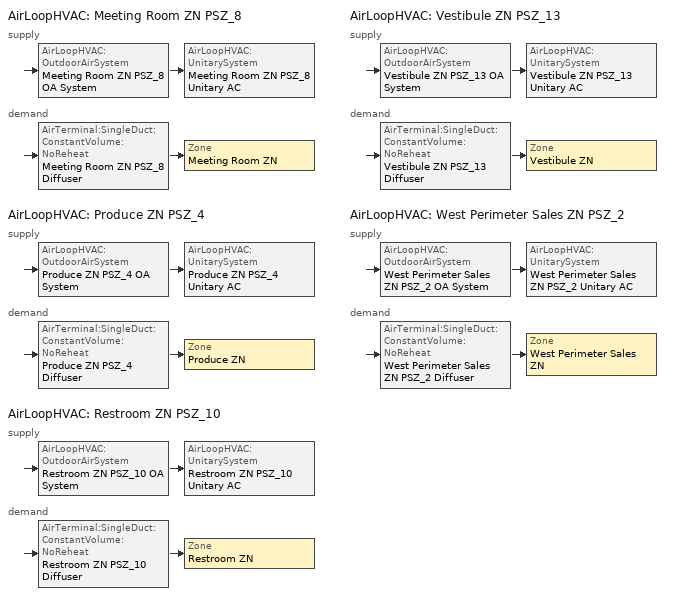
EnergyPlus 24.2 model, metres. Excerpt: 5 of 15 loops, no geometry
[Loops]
AirLoopHVAC 'Meeting Room ZN PSZ_8'
 supply: AirLoopHVAC:OutdoorAirSystem 'Meeting Room ZN PSZ_8 OA System' > AirLoopHVAC:UnitarySystem 'Meeting Room ZN PSZ_8 Unitary AC'
 demand: AirTerminal:SingleDuct:ConstantVolume:NoReheat 'Meeting Room ZN PSZ_8 Diffuser' > Zone 'Meeting Room ZN'
AirLoopHVAC 'Produce ZN PSZ_4'
 supply: AirLoopHVAC:OutdoorAirSystem 'Produce ZN PSZ_4 OA System' > AirLoopHVAC:UnitarySystem 'Produce ZN PSZ_4 Unitary AC'
 demand: AirTerminal:SingleDuct:ConstantVolume:NoReheat 'Produce ZN PSZ_4 Diffuser' > Zone 'Produce ZN'
AirLoopHVAC 'Restroom ZN PSZ_10'
 supply: AirLoopHVAC:OutdoorAirSystem 'Restroom ZN PSZ_10 OA System' > AirLoopHVAC:UnitarySystem 'Restroom ZN PSZ_10 Unitary AC'
 demand: AirTerminal:SingleDuct:ConstantVolume:NoReheat 'Restroom ZN PSZ_10 Diffuser' > Zone 'Restroom ZN'
AirLoopHVAC 'Vestibule ZN PSZ_13'
 supply: AirLoopHVAC:OutdoorAirSystem 'Vestibule ZN PSZ_13 OA System' > AirLoopHVAC:UnitarySystem 'Vestibule ZN PSZ_13 Unitary AC'
 demand: AirTerminal:SingleDuct:ConstantVolume:NoReheat 'Vestibule ZN PSZ_13 Diffuser' > Zone 'Vestibule ZN'
AirLoopHVAC 'West Perimeter Sales ZN PSZ_2'
 supply: AirLoopHVAC:OutdoorAirSystem 'West Perimeter Sales ZN PSZ_2 OA System' > AirLoopHVAC:UnitarySystem 'West Perimeter Sales ZN PSZ_2 Unitary AC'
 demand: AirTerminal:SingleDuct:ConstantVolume:NoReheat 'West Perimeter Sales ZN PSZ_2 Diffuser' > Zone 'West Perimeter Sales ZN'
[ZoneControl:Thermostat] Temperature Difference Between Cutout And Setpoint {deltaC}=0
Name | Zone or ZoneList | Control Type Schedule | Control 1
Meeting Room ZN Thermostat | Meeting Room ZN | Meeting Room ZN Thermostat Schedule | SuperMarket Meeting Thermostat 1
Produce ZN Thermostat | Produce ZN | Produce ZN Thermostat Schedule | SuperMarket Produce Thermostat 1
Restroom ZN Thermostat | Restroom ZN | Restroom ZN Thermostat Schedule | SuperMarket Restroom Thermostat 1
Vestibule ZN Thermostat | Vestibule ZN | Vestibule ZN Thermostat Schedule | SuperMarket Vestibule Thermostat 1
West Perimeter Sales ZN Thermostat | West Perimeter Sales ZN | West Perimeter Sales ZN Thermostat Schedule | SuperMarket Sales Thermostat 3
[ThermostatSetpoint:DualSetpoint]
Name | Heating Setpoint Temperature Schedule | Cooling Setpoint Temperature Schedule
SuperMarket Meeting Thermostat 1; SuperMarket Produce Thermostat 1; SuperMarket Restroom Thermostat 1; SuperMarket Sales Thermostat 3 | SuperMarket HtgSetp | SuperMarket ClgSetp
SuperMarket Vestibule Thermostat 1 | SuperMarket Vestibule HtgSetp | SuperMarket Vestibule ClgSetp
[AirTerminal:SingleDuct:ConstantVolume:NoReheat] Availability Schedule=Always On Discrete; Maximum Air Flow Rate {m3/s}=AutoSize
Meeting Room ZN PSZ_8 Diffuser; Produce ZN PSZ_4 Diffuser; Restroom ZN PSZ_10 Diffuser; Vestibule ZN PSZ_13 Diffuser; West Perimeter Sales ZN PSZ_2 Diffuser
[Zone equipment]
Meeting Room ZN: Meeting Room ZN PSZ_8 Diffuser
Produce ZN: Produce ZN PSZ_4 Diffuser
Restroom ZN: Restroom ZN PSZ_10 Diffuser
Vestibule ZN: Vestibule ZN PSZ_13 Diffuser
West Perimeter Sales ZN: West Perimeter Sales ZN PSZ_2 Diffuser
[Sizing:Zone] Zone Cooling Design Supply Air Temperature Input Method=SupplyAirTemperature; Zone Cooling Design Supply Air Temperature {C}=12.7778; Zone Cooling Design Supply Air Temperature Difference {deltaC}=11.11; Zone Heating Design Supply Air Temperature Input Method=SupplyAirTemperature; Zone Heating Design Supply Air Temperature {C}=50; Zone Heating Design Supply Air Temperature Difference {deltaC}=11.11; Zone Cooling Design Supply Air Humidity Ratio {kgWater/kgDryAir}=0.0085; Zone Heating Design Supply Air Humidity Ratio {kgWater/kgDryAir}=0.008; Cooling Design Air Flow Method=DesignDay; Cooling Design Air Flow Rate {m3/s}=0; Cooling Minimum Air Flow per Zone Floor Area {m3/s-m2}=0.000762; Cooling Minimum Air Flow {m3/s}=0; Cooling Minimum Air Flow Fraction=0; Heating Design Air Flow Method=DesignDay; Heating Design Air Flow Rate {m3/s}=0; Heating Maximum Air Flow per Zone Floor Area {m3/s-m2}=0.002032; Heating Maximum Air Flow {m3/s}=0.141576; Heating Maximum Air Flow Fraction=0.3; Account for Dedicated Outdoor Air System=No; Zone Load Sizing Method=Sensible Load Only No Latent Load; Zone Latent Cooling Design Supply Air Humidity Ratio Input Method=HumidityRatioDifference; Zone Cooling Design Supply Air Humidity Ratio Difference {kgWater/kgDryAir}=0.005; Zone Latent Heating Design Supply Air Humidity Ratio Input Method=HumidityRatioDifference; Zone Humidification Design Supply Air Humidity Ratio Difference {kgWater/kgDryAir}=0.005; Type of Space Sum to Use=Coincident
Name | Design Specification Outdoor Air Object
Meeting Room ZN | Meeting Room ZN DSOA Space List
Produce ZN | Produce ZN DSOA Space List
Restroom ZN | Restroom ZN DSOA Space List
Vestibule ZN | Vestibule ZN DSOA Space List
West Perimeter Sales ZN | West Perimeter Sales ZN DSOA Space List
[Controller:MechanicalVentilation] Availability Schedule=Always On Discrete; Demand Controlled Ventilation=No; System Outdoor Air Method=ZoneSum
Name | Zone or ZoneList Name 1 | Design Specification Outdoor Air Object Name 1
Controller Mechanical Ventilation 8 | Meeting Room ZN | SuperMarket Meeting Ventilation
Controller Mechanical Ventilation 4 | Produce ZN | SuperMarket Produce Ventilation
Controller Mechanical Ventilation 10 | Restroom ZN | SuperMarket Restroom Ventilation
Controller Mechanical Ventilation 13 | Vestibule ZN | SuperMarket Vestibule Ventilation
Controller Mechanical Ventilation 2 | West Perimeter Sales ZN | SuperMarket Sales Ventilation
[DesignSpecification:OutdoorAir] Outdoor Air Method=Sum; Outdoor Air Flow per Zone {m3/s}=0; Outdoor Air Flow Air Changes per Hour {1/hr}=0
Name | Outdoor Air Flow per Person {m3/s-person} | Outdoor Air Flow per Zone Floor Area {m3/s-m2}
SuperMarket Sales Ventilation; SuperMarket Produce Ventilation | 0 | 0.001524
SuperMarket Meeting Ventilation | 0.00943895 | 0
SuperMarket Restroom Ventilation | 0 | 0.0052832
SuperMarket Vestibule Ventilation | 0 | 0.000254
[DesignSpecification:OutdoorAir:SpaceList]
Name | Space Name 1 | Space Design Specification Outdoor Air Object Name 1
Meeting Room ZN DSOA Space List | Meeting Room | SuperMarket Meeting Ventilation
Produce ZN DSOA Space List | Produce | SuperMarket Produce Ventilation
Restroom ZN DSOA Space List | Restroom | SuperMarket Restroom Ventilation
Vestibule ZN DSOA Space List | Vestibule | SuperMarket Vestibule Ventilation
West Perimeter Sales ZN DSOA Space List | West Perimeter Sales | SuperMarket Sales Ventilation
[AirLoopHVAC] Design Supply Air Flow Rate {m3/s}=AutoSize; Design Return Air Flow Fraction of Supply Air Flow=1
Meeting Room ZN PSZ_8; Produce ZN PSZ_4; Restroom ZN PSZ_10; Vestibule ZN PSZ_13; West Perimeter Sales ZN PSZ_2
[Sizing:System] Type of Load to Size On=Sensible; Design Outdoor Air Flow Rate {m3/s}=Autosize; Central Heating Maximum System Air Flow Ratio=1; Preheat Design Temperature {C}=7.22222; Preheat Design Humidity Ratio {kgWater/kgDryAir}=0.008; Precool Design Temperature {C}=12.7778; Precool Design Humidity Ratio {kgWater/kgDryAir}=0.008; Central Cooling Design Supply Air Temperature {C}=12.7778; Central Heating Design Supply Air Temperature {C}=50; Type of Zone Sum to Use=Coincident; 100% Outdoor Air in Cooling=No; 100% Outdoor Air in Heating=No; Central Cooling Design Supply Air Humidity Ratio {kgWater/kgDryAir}=0.0085; Central Heating Design Supply Air Humidity Ratio {kgWater/kgDryAir}=0.008; Cooling Supply Air Flow Rate Method=DesignDay; Cooling Supply Air Flow Rate {m3/s}=0; Cooling Supply Air Flow Rate Per Floor Area {m3/s-m2}=0.00996765; Cooling Fraction of Autosized Cooling Supply Air Flow Rate=1; Cooling Supply Air Flow Rate Per Unit Cooling Capacity {m3/s-W}=3.94755e-05; Heating Supply Air Flow Rate Method=DesignDay; Heating Supply Air Flow Rate {m3/s}=0; Heating Supply Air Flow Rate Per Floor Area {m3/s-m2}=0.00996765; Heating Fraction of Autosized Heating Supply Air Flow Rate=1; Heating Fraction of Autosized Cooling Supply Air Flow Rate=1; Heating Supply Air Flow Rate Per Unit Heating Capacity {m3/s-W}=3.15882e-05; System Outdoor Air Method=ZoneSum; Zone Maximum Outdoor Air Fraction=1; Cooling Design Capacity Method=CoolingDesignCapacity; Cooling Design Capacity {W}=Autosize; Cooling Design Capacity Per Floor Area {W/m2}=234.7; Fraction of Autosized Cooling Design Capacity=1; Heating Design Capacity Method=HeatingDesignCapacity; Heating Design Capacity {W}=Autosize; Heating Design Capacity Per Floor Area {W/m2}=157; Fraction of Autosized Heating Design Capacity=1; Central Cooling Capacity Control Method=OnOff
Meeting Room ZN PSZ_8; Produce ZN PSZ_4; Restroom ZN PSZ_10; Vestibule ZN PSZ_13; West Perimeter Sales ZN PSZ_2
[Controller:OutdoorAir] Minimum Outdoor Air Flow Rate {m3/s}=Autosize; Maximum Outdoor Air Flow Rate {m3/s}=Autosize; Economizer Control Type=NoEconomizer; Economizer Control Action Type=ModulateFlow; Economizer Maximum Limit Dry-Bulb Temperature {C}=28; Economizer Maximum Limit Enthalpy {J/kg}=64000; Lockout Type=LockoutWithCompressor; Minimum Limit Type=FixedMinimum; Minimum Outdoor Air Schedule=Always On Discrete; High Humidity Control=No; High Humidity Outdoor Air Flow Ratio=1; Control High Indoor Humidity Based on Outdoor Humidity Ratio=Yes; Heat Recovery Bypass Control Type=BypassWhenWithinEconomizerLimits; Economizer Operation Staging=InterlockedWithMechanicalCooling
Name | Mechanical Ventilation Controller
Meeting Room ZN PSZ_8 OA System Controller | Controller Mechanical Ventilation 8
Produce ZN PSZ_4 OA System Controller | Controller Mechanical Ventilation 4
Restroom ZN PSZ_10 OA System Controller | Controller Mechanical Ventilation 10
Vestibule ZN PSZ_13 OA System Controller | Controller Mechanical Ventilation 13
West Perimeter Sales ZN PSZ_2 OA System Controller | Controller Mechanical Ventilation 2
[SetpointManager:MixedAir] Control Variable=Temperature
Name | Setpoint Node or NodeList
Meeting Room ZN PSZ_8 Mixed Air Node OS Default SPM | Meeting Room ZN PSZ_8 Mixed Air Node
Produce ZN PSZ_4 Mixed Air Node OS Default SPM | Produce ZN PSZ_4 Mixed Air Node
Restroom ZN PSZ_10 Mixed Air Node OS Default SPM | Restroom ZN PSZ_10 Mixed Air Node
Vestibule ZN PSZ_13 Mixed Air Node OS Default SPM | Vestibule ZN PSZ_13 Mixed Air Node
West Perimeter Sales ZN PSZ_2 Mixed Air Node OS Default SPM | West Perimeter Sales ZN PSZ_2 Mixed Air Node
[AirLoopHVAC:UnitarySystem] Control Type=Load; Dehumidification Control Type=None; Availability Schedule=SuperMarket HVACOperationSchd; Fan Placement=DrawThrough; Supply Air Fan Operating Mode Schedule=SuperMarket HVACOperationSchd; DX Heating Coil Sizing Ratio=1; Use DOAS DX Cooling Coil=No; Minimum Supply Air Temperature {C}=2; Latent Load Control=SensibleOnlyLoadControl; Cooling Supply Air Flow Rate Method=SupplyAirFlowRate; Cooling Supply Air Flow Rate {m3/s}=Autosize; Heating Supply Air Flow Rate Method=SupplyAirFlowRate; Heating Supply Air Flow Rate {m3/s}=Autosize; No Load Supply Air Flow Rate Method=None; No Load Supply Air Flow Rate Control Set To Low Speed=Yes; Maximum Supply Air Temperature {C}=80; Maximum Outdoor Dry-Bulb Temperature for Supplemental Heater Operation {C}=21; Ancillary On-Cycle Electric Power {W}=0; Ancillary Off-Cycle Electric Power {W}=0
Name | Controlling Zone or Thermostat Location | Supply Fan | Heating Coil | Cooling Coil | Supplemental Heating Coil
Meeting Room ZN PSZ_8 Unitary AC | Meeting Room ZN | Meeting Room ZN PSZ_8 Fan | Meeting Room ZN PSZ_8 Gas Htg Coil | Meeting Room ZN PSZ_8 2spd DX AC Clg Coil 30kBtu/hr 9.7SEER | Meeting Room ZN PSZ_8 Electric Backup Htg Coil
Produce ZN PSZ_4 Unitary AC | Produce ZN | Produce ZN PSZ_4 Fan | Produce ZN PSZ_4 Gas Htg Coil | Produce ZN PSZ_4 2spd DX AC Clg Coil 278kBtu/hr 9.3EER | Produce ZN PSZ_4 Electric Backup Htg Coil
Restroom ZN PSZ_10 Unitary AC | Restroom ZN | Restroom ZN PSZ_10 Fan | Restroom ZN PSZ_10 Gas Htg Coil | Restroom ZN PSZ_10 2spd DX AC Clg Coil 28kBtu/hr 9.7SEER | Restroom ZN PSZ_10 Electric Backup Htg Coil
Vestibule ZN PSZ_13 Unitary AC | Vestibule ZN | Vestibule ZN PSZ_13 Fan | Vestibule ZN PSZ_13 Gas Htg Coil | Vestibule ZN PSZ_13 2spd DX AC Clg Coil 1kBtu/hr 9.7SEER | Vestibule ZN PSZ_13 Electric Backup Htg Coil
West Perimeter Sales ZN PSZ_2 Unitary AC | West Perimeter Sales ZN | West Perimeter Sales ZN PSZ_2 Fan | West Perimeter Sales ZN PSZ_2 Gas Htg Coil | West Perimeter Sales ZN PSZ_2 2spd DX AC Clg Coil 68kBtu/hr 10.1EER | West Perimeter Sales ZN PSZ_2 Electric Backup Htg Coil
[Fan:OnOff] Availability Schedule=Always On Discrete; Pressure Rise {Pa}=622.722; Maximum Flow Rate {m3/s}=Autosize; Motor In Airstream Fraction=1
Name | Fan Total Efficiency | Motor Efficiency | Fan Power Ratio Function of Speed Ratio Curve | Fan Efficiency Ratio Function of Speed Ratio Curve
Meeting Room ZN PSZ_8 Fan | 0.53625 | 0.825 | Fan On Off Power Curve 7 | Fan On Off Efficiency Curve 7
Produce ZN PSZ_4 Fan | 0.56875 | 0.875 | Fan On Off Power Curve 3 | Fan On Off Efficiency Curve 3
Restroom ZN PSZ_10 Fan | 0.53625 | 0.825 | Fan On Off Power Curve 9 | Fan On Off Efficiency Curve 9
Vestibule ZN PSZ_13 Fan | 0.53625 | 0.825 | Fan On Off Power Curve 12 | Fan On Off Efficiency Curve 12
West Perimeter Sales ZN PSZ_2 Fan | 0.546 | 0.84 | Fan On Off Power Curve 1 | Fan On Off Efficiency Curve 1
[Coil:Heating:Fuel] Availability Schedule=Always On Discrete; Fuel Type=NaturalGas; Burner Efficiency=0.8; Nominal Capacity {W}=AutoSize; On Cycle Parasitic Electric Load {W}=0; Off Cycle Parasitic Fuel Load {W}=0
Meeting Room ZN PSZ_8 Gas Htg Coil; Produce ZN PSZ_4 Gas Htg Coil; Restroom ZN PSZ_10 Gas Htg Coil; Vestibule ZN PSZ_13 Gas Htg Coil; West Perimeter Sales ZN PSZ_2 Gas Htg Coil
[Coil:Cooling:DX:TwoSpeed] Availability Schedule=Always On Discrete; High Speed Gross Rated Total Cooling Capacity {W}=Autosize; High Speed Rated Sensible Heat Ratio=Autosize; High Speed Rated Air Flow Rate {m3/s}=Autosize; High Speed Rated Evaporator Fan Power Per Volume Flow Rate 2017 {W/(m3/s)}=773.3; High Speed Rated Evaporator Fan Power Per Volume Flow Rate 2023 {W/(m3/s)}=934.4; Unit Internal Static Air Pressure {Pa}=773.3; Total Cooling Capacity Function of Temperature Curve=CoilClgDXQRatio_fTwbToadbSI; Total Cooling Capacity Function of Flow Fraction Curve=CoilClgDXSnglQRatio_fCFMRatio; Energy Input Ratio Function of Temperature Curve=CoilClgDXEIRRatio_fTwbToadbSI; Energy Input Ratio Function of Flow Fraction Curve=CoilClgDXSnglEIRRatio_fCFMRatio; Part Load Fraction Correlation Curve=CoilClgDXEIRRatio_fQFrac; Low Speed Gross Rated Total Cooling Capacity {W}=Autosize; Low Speed Gross Rated Sensible Heat Ratio=0.69; Low Speed Rated Air Flow Rate {m3/s}=Autosize; Low Speed Rated Evaporator Fan Power Per Volume Flow Rate 2017 {W/(m3/s)}=773.3; Low Speed Rated Evaporator Fan Power Per Volume Flow Rate 2023 {W/(m3/s)}=934.4; Low Speed Total Cooling Capacity Function of Temperature Curve=CoilClgDXQRatio_fTwbToadbSI; Low Speed Energy Input Ratio Function of Temperature Curve=CoilClgDXEIRRatio_fTwbToadbSI; Condenser Type=AirCooled; Minimum Outdoor Dry-Bulb Temperature for Compressor Operation {C}=-25; High Speed Evaporative Condenser Effectiveness=0; High Speed Evaporative Condenser Air Flow Rate {m3/s}=Autosize; High Speed Evaporative Condenser Pump Rated Power Consumption {W}=Autosize; Low Speed Evaporative Condenser Effectiveness=0; Low Speed Evaporative Condenser Air Flow Rate {m3/s}=Autosize; Low Speed Evaporative Condenser Pump Rated Power Consumption {W}=Autosize; Basin Heater Capacity {W/K}=10; Basin Heater Setpoint Temperature {C}=2
Name | High Speed Gross Rated Cooling COP {W/W} | Low Speed Gross Rated Cooling COP {W/W}
Meeting Room ZN PSZ_8 2spd DX AC Clg Coil 30kBtu/hr 9.7SEER; Restroom ZN PSZ_10 2spd DX AC Clg Coil 28kBtu/hr 9.7SEER; Vestibule ZN PSZ_13 2spd DX AC Clg Coil 1kBtu/hr 9.7SEER | 3.14722 | 3.14722
Produce ZN PSZ_4 2spd DX AC Clg Coil 278kBtu/hr 9.3EER | 3.23281 | 3.23281
West Perimeter Sales ZN PSZ_2 2spd DX AC Clg Coil 68kBtu/hr 10.1EER | 3.49917 | 3.49917
[Coil:Heating:Electric] Availability Schedule=Always On Discrete; Efficiency=1; Nominal Capacity {W}=Autosize
Meeting Room ZN PSZ_8 Electric Backup Htg Coil; Produce ZN PSZ_4 Electric Backup Htg Coil; Restroom ZN PSZ_10 Electric Backup Htg Coil; Vestibule ZN PSZ_13 Electric Backup Htg Coil; West Perimeter Sales ZN PSZ_2 Electric Backup Htg Coil
[SetpointManager:SingleZone:Reheat] Control Variable=Temperature; Minimum Supply Air Temperature {C}=12.7778; Maximum Supply Air Temperature {C}=50
Name | Control Zone | Setpoint Node or NodeList
Meeting Room ZN Setpoint Manager SZ Reheat | Meeting Room ZN | Meeting Room ZN PSZ_8 Supply Outlet Node
Produce ZN Setpoint Manager SZ Reheat | Produce ZN | Produce ZN PSZ_4 Supply Outlet Node
Restroom ZN Setpoint Manager SZ Reheat | Restroom ZN | Restroom ZN PSZ_10 Supply Outlet Node
Vestibule ZN Setpoint Manager SZ Reheat | Vestibule ZN | Vestibule ZN PSZ_13 Supply Outlet Node
West Perimeter Sales ZN Setpoint Manager SZ Reheat | West Perimeter Sales ZN | West Perimeter Sales ZN PSZ_2 Supply Outlet Node
[Schedule:Day:Interval]
SuperMarket HtgSetp Default; SuperMarket HtgSetp Winter Design Day: No, 06:00, 15.6, 22:00, 21, 24:00, 15.6
SuperMarket HtgSetp Summer Design Day: No, 24:00, 15.6
SuperMarket ClgSetp Default; SuperMarket ClgSetp Summer Design Day: No, 06:00, 30, 22:00, 24, 24:00, 30
SuperMarket ClgSetp Winter Design Day: No, 24:00, 30
SuperMarket Vestibule HtgSetp Default; SuperMarket Vestibule HtgSetp Winter Design Day: No, 24:00, 7.2
SuperMarket Vestibule ClgSetp Default; SuperMarket Vestibule ClgSetp Summer Design Day; SuperMarket Vestibule ClgSetp Winter Design Day: No, 24:00, 100
SuperMarket HVACOperationSchd Default: No, 06:00, 0, 22:00, 1, 24:00, 0
[Schedule:Week:Daily]
SuperMarket HtgSetp Week Rule - Jan1-Dec31: SuperMarket HtgSetp Default, SuperMarket HtgSetp Default, SuperMarket HtgSetp Default, SuperMarket HtgSetp Default, SuperMarket HtgSetp Default, SuperMarket HtgSetp Default, SuperMarket HtgSetp Default, SuperMarket HtgSetp Default, SuperMarket HtgSetp Summer Design Day, SuperMarket HtgSetp Winter Design Day, SuperMarket HtgSetp Default, SuperMarket HtgSetp Default
SuperMarket ClgSetp Week Rule - Jan1-Dec31: SuperMarket ClgSetp Default, SuperMarket ClgSetp Default, SuperMarket ClgSetp Default, SuperMarket ClgSetp Default, SuperMarket ClgSetp Default, SuperMarket ClgSetp Default, SuperMarket ClgSetp Default, SuperMarket ClgSetp Default, SuperMarket ClgSetp Summer Design Day, SuperMarket ClgSetp Winter Design Day, SuperMarket ClgSetp Default, SuperMarket ClgSetp Default
SuperMarket Vestibule HtgSetp Week Rule - Jan1-Dec31: SuperMarket Vestibule HtgSetp Default, SuperMarket Vestibule HtgSetp Default, SuperMarket Vestibule HtgSetp Default, SuperMarket Vestibule HtgSetp Default, SuperMarket Vestibule HtgSetp Default, SuperMarket Vestibule HtgSetp Default, SuperMarket Vestibule HtgSetp Default, SuperMarket Vestibule HtgSetp Default, SuperMarket Vestibule HtgSetp Default, SuperMarket Vestibule HtgSetp Winter Design Day, SuperMarket Vestibule HtgSetp Default, SuperMarket Vestibule HtgSetp Default
SuperMarket Vestibule ClgSetp Week Rule - Jan1-Dec31: SuperMarket Vestibule ClgSetp Default, SuperMarket Vestibule ClgSetp Default, SuperMarket Vestibule ClgSetp Default, SuperMarket Vestibule ClgSetp Default, SuperMarket Vestibule ClgSetp Default, SuperMarket Vestibule ClgSetp Default, SuperMarket Vestibule ClgSetp Default, SuperMarket Vestibule ClgSetp Default, SuperMarket Vestibule ClgSetp Summer Design Day, SuperMarket Vestibule ClgSetp Winter Design Day, SuperMarket Vestibule ClgSetp Default, SuperMarket Vestibule ClgSetp Default
SuperMarket HVACOperationSchd Week Rule - Jan1-Dec31: SuperMarket HVACOperationSchd Default, SuperMarket HVACOperationSchd Default, SuperMarket HVACOperationSchd Default, SuperMarket HVACOperationSchd Default, SuperMarket HVACOperationSchd Default, SuperMarket HVACOperationSchd Default, SuperMarket HVACOperationSchd Default, SuperMarket HVACOperationSchd Default, SuperMarket HVACOperationSchd Default, SuperMarket HVACOperationSchd Default, SuperMarket HVACOperationSchd Default, SuperMarket HVACOperationSchd Default
[Schedule:Year]
SuperMarket HtgSetp: SuperMarket HtgSetp Week Rule - Jan1-Dec31, 1, 1, 12, 31
SuperMarket ClgSetp: SuperMarket ClgSetp Week Rule - Jan1-Dec31, 1, 1, 12, 31
SuperMarket Vestibule HtgSetp: SuperMarket Vestibule HtgSetp Week Rule - Jan1-Dec31, 1, 1, 12, 31
SuperMarket Vestibule ClgSetp: SuperMarket Vestibule ClgSetp Week Rule - Jan1-Dec31, 1, 1, 12, 31
SuperMarket HVACOperationSchd: SuperMarket HVACOperationSchd Week Rule - Jan1-Dec31, 1, 1, 12, 31
[Schedule:Compact]
Meeting Room ZN Thermostat Schedule; Produce ZN Thermostat Schedule; Restroom ZN Thermostat Schedule; Vestibule ZN Thermostat Schedule; West Perimeter Sales ZN Thermostat Schedule: Through: 12/31, For: AllDays, Until: 24:00, 4
[Schedule:Constant]
Always On Discrete: Hourly Value=1
[Curve:Exponent] Coefficient1 Constant=1; Coefficient2 Constant=0; Coefficient3 Constant=0; Minimum Value of x {BasedOnField A2}=0; Maximum Value of x {BasedOnField A2}=1
Fan On Off Power Curve 7; Fan On Off Power Curve 3; Fan On Off Power Curve 9; Fan On Off Power Curve 12; Fan On Off Power Curve 1
[Curve:Cubic] Maximum Value of x {BasedOnField A2}=1
Name | Coefficient1 Constant | Coefficient2 x | Coefficient3 x**2 | Coefficient4 x**3 | Minimum Value of x {BasedOnField A2}
CoilClgDXEIRRatio_fQFrac | 0 | 5.1091 | -8.5515 | 4.4744 | 0.7
Fan On Off Efficiency Curve 7; Fan On Off Efficiency Curve 3; Fan On Off Efficiency Curve 9; Fan On Off Efficiency Curve 12; Fan On Off Efficiency Curve 1 | 1 | 0 | 0 | 0 | 0
[Curve:Biquadratic] Minimum Value of x {BasedOnField A2}=13.89; Maximum Value of x {BasedOnField A2}=25; Minimum Value of y {BasedOnField A3}=23.89; Maximum Value of y {BasedOnField A3}=46.11; Minimum Curve Output {BasedOnField A4}=0.77
Name | Coefficient1 Constant | Coefficient2 x | Coefficient3 x**2 | Coefficient4 y | Coefficient5 y**2 | Coefficient6 x*y | Maximum Curve Output {BasedOnField A4}
CoilClgDXQRatio_fTwbToadbSI | 0.86779 | 0.014245 | 0.000554 | -0.007569 | 3.2e-05 | -0.000191 | 1.29
CoilClgDXEIRRatio_fTwbToadbSI | 0.116709 | 0.028458 | -0.000411 | 0.021422 | 0.000162 | -0.00068 | 1.33
[Curve:Quadratic]
Name | Coefficient1 Constant | Coefficient2 x | Coefficient3 x**2 | Minimum Value of x {BasedOnField A2} | Maximum Value of x {BasedOnField A2}
CoilClgDXSnglQRatio_fCFMRatio | 0.8 | 0.2 | 0 | 0.5 | 1.5
CoilClgDXSnglEIRRatio_fCFMRatio | 1.156 | -0.1816 | 0.0256 | 0 | 1
